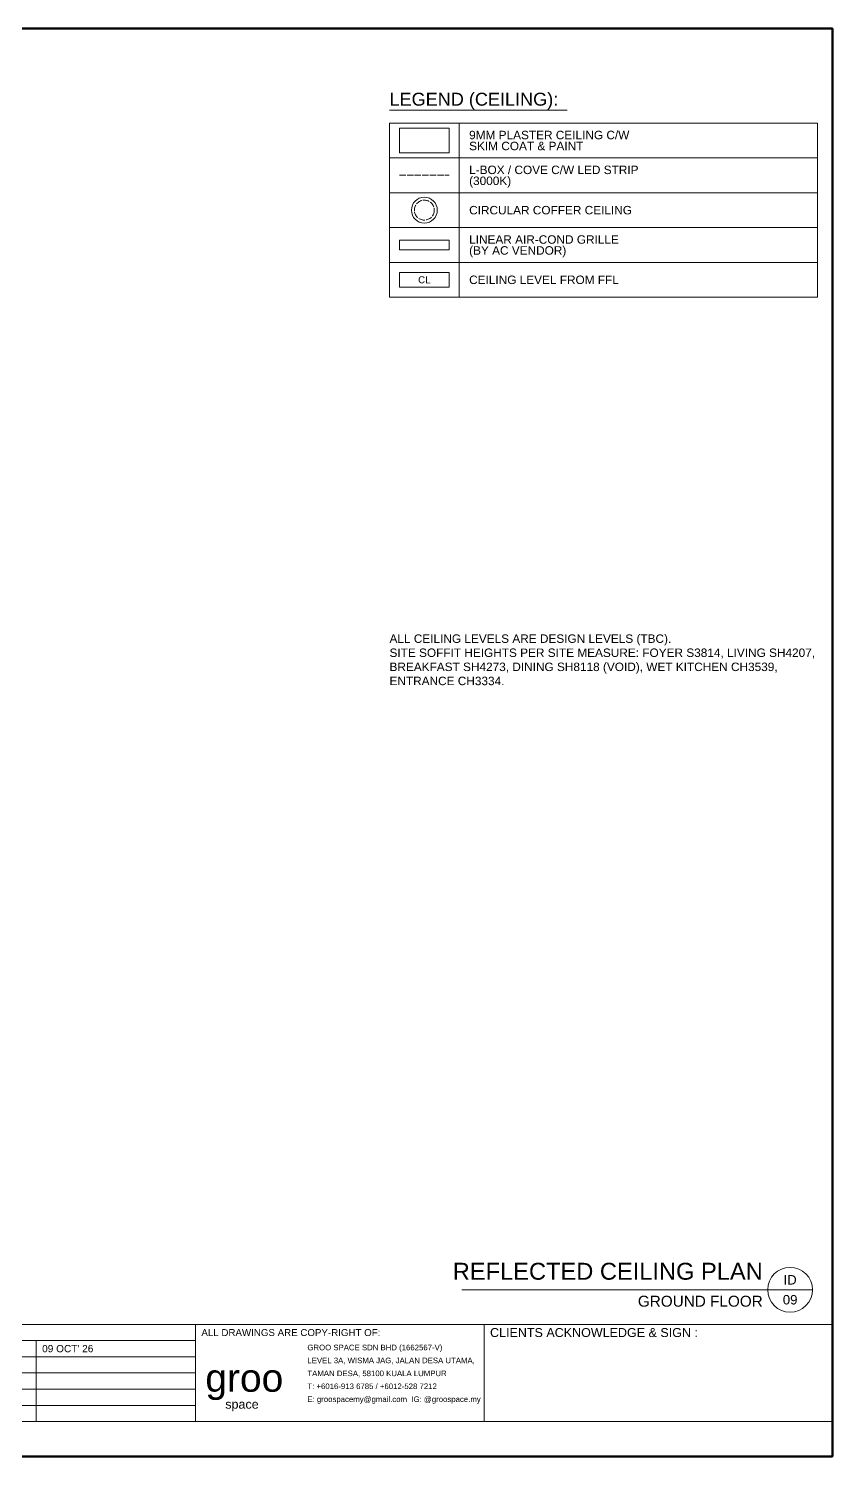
# Model space of a CAD drawing. Header units: millimetres. Extents: x 5 to 415, y 5 to 292.
# Drawn here: x 253.5 to 415, y 5 to 292 of the extents above; entities that cross this region are included whole.
import ezdxf
from ezdxf.enums import TextEntityAlignment as Align

# ---------------------------------------------------------------- set-up
doc = ezdxf.new("R2010")
doc.units = ezdxf.units.MM
doc.linetypes.add('DASHED', pattern=[1.524, 1.27, -0.254])
for name, color, linetype, lineweight in [('0-SHEET', 7, 'CONTINUOUS', 50), ('0-TITLE', 7, 'CONTINUOUS', 18), ('0-TITLE-TXT', 7, 'CONTINUOUS', 13), ('I-CEIL', 7, 'CONTINUOUS', 18), ('I-CEIL-COVE', 1, 'DASHED', 18), ('I-NOTE', 1, 'CONTINUOUS', 13), ('I-TEXT', 7, 'CONTINUOUS', 13)]:
    doc.layers.add(name, color=color, linetype=linetype, lineweight=lineweight)
doc.styles.get("Standard").update_dxf_attribs({"font": 'arial.ttf'})

msp = doc.modelspace()

# ---------------------------------------------------------------- linework, layer by layer
at = {"layer": '0-SHEET'}
msp.add_lwpolyline([(5, 5), (415, 5), (415, 292), (5, 292)], close=True, dxfattribs=at)
at = {"layer": '0-TITLE'}
for p, q in [((5, 31.5), (415, 31.5)), ((287, 12), (287, 31.5)), ((345, 12), (345, 31.5)), ((219, 28.3), (287, 28.3)), ((255, 12), (255, 28.3)), ((219, 25.04), (287, 25.04)), ((219, 21.78), (287, 21.78)), ((219, 18.52), (287, 18.52)), ((219, 15.26), (287, 15.26)), ((5, 12), (415, 12))]:
    msp.add_line(p, q, dxfattribs=at)
at = {"layer": 'I-CEIL'}
msp.add_lwpolyline([(328, 267), (338, 267), (338, 272), (328, 272)], close=True, dxfattribs=at)
at = {"layer": 'I-CEIL', "color": 3}
msp.add_lwpolyline([(328, 247.5), (338, 247.5), (338, 249.5), (328, 249.5)], close=True, dxfattribs=at)
at = {"layer": 'I-CEIL'}
msp.add_circle((333, 255.5), 2.6, dxfattribs=at)
at = {"layer": 'I-CEIL-COVE', "color": 1}
msp.add_line((328, 262.5), (338, 262.5), dxfattribs=at)
msp.add_circle((333, 255.5), 2, dxfattribs=at)
at = {"layer": 'I-NOTE', "color": 1}
msp.add_line((326, 275.6), (361.7, 275.6), dxfattribs=at)
msp.add_lwpolyline([(328, 240), (338, 240), (338, 243), (328, 243)], close=True, dxfattribs=at)
at = {"layer": 'I-TEXT'}
for p, q in [((340.5, 38.5), (402, 38.5)), ((402, 38.5), (411, 38.5))]:
    msp.add_line(p, q, dxfattribs=at)
for points in [[(326, 266), (340, 266), (340, 273), (326, 273)], [(340, 266), (412, 266), (412, 273), (340, 273)], [(326, 259), (340, 259), (340, 266), (326, 266)], [(340, 259), (412, 259), (412, 266), (340, 266)], [(326, 252), (340, 252), (340, 259), (326, 259)], [(340, 252), (412, 252), (412, 259), (340, 259)], [(326, 245), (340, 245), (340, 252), (326, 252)], [(340, 245), (412, 245), (412, 252), (340, 252)], [(326, 238), (340, 238), (340, 245), (326, 245)], [(340, 238), (412, 238), (412, 245), (340, 245)]]:
    msp.add_lwpolyline(points, close=True, dxfattribs=at)
msp.add_circle((406.5, 38.5), 4.5, dxfattribs=at)

# ---------------------------------------------------------------- texts
at = {"layer": '0-TITLE-TXT'}
for s, height, p in [('ALL DRAWINGS ARE COPY-RIGHT OF:', 1.4, (288.2, 29.9)), ('CLIENTS ACKNOWLEDGE & SIGN :', 1.8, (346.2, 29.9)), ("09 OCT' 26", 1.45, (256.2, 26.67)), ('GROO SPACE SDN BHD (1662567-V)', 1.12, (309.5, 26.9)), ('LEVEL 3A, WISMA JAG, JALAN DESA UTAMA,', 1.12, (309.5, 24.3)), ('TAMAN DESA, 58100 KUALA LUMPUR', 1.12, (309.5, 21.7)), ('T: +6016-913 6785 / +6012-528 7212', 1.12, (309.5, 19.1)), ('E: groospacemy@gmail.com  IG: @groospace.my', 1.12, (309.5, 16.5))]:
    msp.add_text(s, height=height, dxfattribs=at).set_placement(p, align=Align.MIDDLE_LEFT)
for s, height, p in [('groo', 5.6, (289, 18)), ('space', 1.8, (293, 14.6))]:
    msp.add_text(s, height=height, dxfattribs=at).set_placement(p)
at = {"layer": 'I-NOTE', "color": 1}
msp.add_text('LEGEND (CEILING):', height=2.6, dxfattribs=at).set_placement((326, 276.5))
for s, p in [('9MM PLASTER CEILING C/W', (342, 270.6)), ('SKIM COAT & PAINT', (342, 268.4)), ('L-BOX / COVE C/W LED STRIP', (342, 263.6)), ('(3000K)', (342, 261.4)), ('CIRCULAR COFFER CEILING', (342, 255.5)), ('LINEAR AIR-COND GRILLE', (342, 249.6)), ('(BY AC VENDOR)', (342, 247.4)), ('CEILING LEVEL FROM FFL', (342, 241.5))]:
    msp.add_text(s, height=1.7, dxfattribs=at).set_placement(p, align=Align.MIDDLE_LEFT)
msp.add_text('CL', height=1.4, dxfattribs=at).set_placement((333, 241.5), align=Align.MIDDLE_CENTER)
at = {"layer": 'I-NOTE', "color": 1, "insert": (326, 160), "char_height": 1.7, "width": 86, "attachment_point": 7}
msp.add_mtext('ALL CEILING LEVELS ARE DESIGN LEVELS (TBC).\\PSITE SOFFIT HEIGHTS PER SITE MEASURE: FOYER S3814, LIVING SH4207, BREAKFAST SH4273, DINING SH8118 (VOID), WET KITCHEN CH3539, ENTRANCE CH3334.', dxfattribs=at)
at = {"layer": 'I-TEXT'}
msp.add_text('REFLECTED CEILING PLAN', height=3.4, dxfattribs=at).set_placement((401, 39.5), align=Align.BOTTOM_RIGHT)
for s, p in [('ID', (406.5, 40.5)), ('09', (406.5, 36.5))]:
    msp.add_text(s, height=1.9, dxfattribs=at).set_placement(p, align=Align.MIDDLE_CENTER)
msp.add_text('GROUND FLOOR', height=2.2, dxfattribs=at).set_placement((401, 37.3), align=Align.TOP_RIGHT)

doc.saveas('drawing.dxf')
